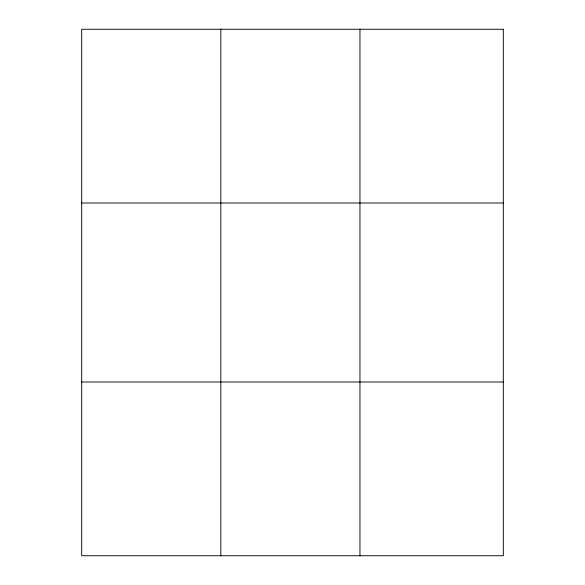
<?xml version="1.0" encoding="UTF-8"?>
<svg xmlns="http://www.w3.org/2000/svg" width="585" height="585" viewBox="0 0 585 585"><rect width="100%" height="100%" fill="white"/><g stroke="black" fill="none" stroke-linecap="round" stroke-linejoin="round"><path stroke-width="0.88" d="M220.823 29.25L220.823 555.75M359.958 29.25L359.958 555.75M81.688 202.995L503.312 202.995M81.688 382.005L503.312 382.005M503.312 29.25L503.312 555.75L81.688 555.75L81.688 29.25L503.312 29.25"/></g></svg>
